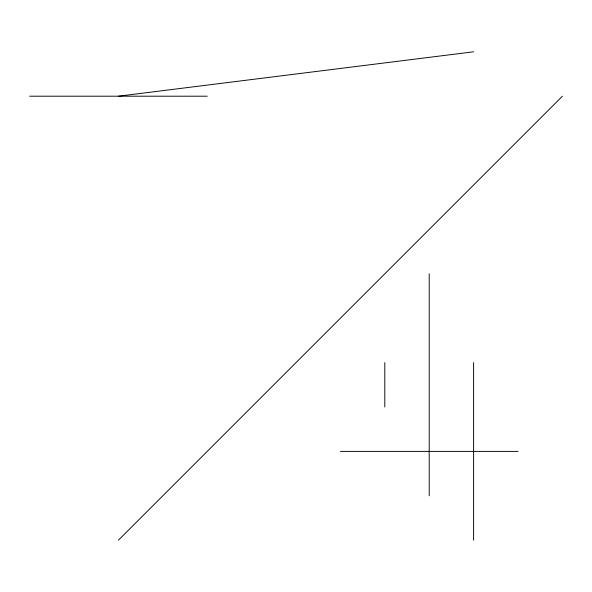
<?xml version="1.0" encoding="UTF-8"?>
<svg xmlns="http://www.w3.org/2000/svg" width="592" height="592" viewBox="0 0 592 592"><rect width="100%" height="100%" fill="white"/><g stroke="black" fill="none" stroke-linecap="round" stroke-linejoin="round"><path stroke-width="0.89" d="M118.4 540.2L562.4 96.2M118.4 96.2L473.6 51.8M29.6 96.2L207.2 96.2M340.4 451.4L518 451.4M473.6 362.6L473.6 540.2M429.2 273.8L429.2 495.8M384.8 362.6L384.8 407"/></g></svg>
